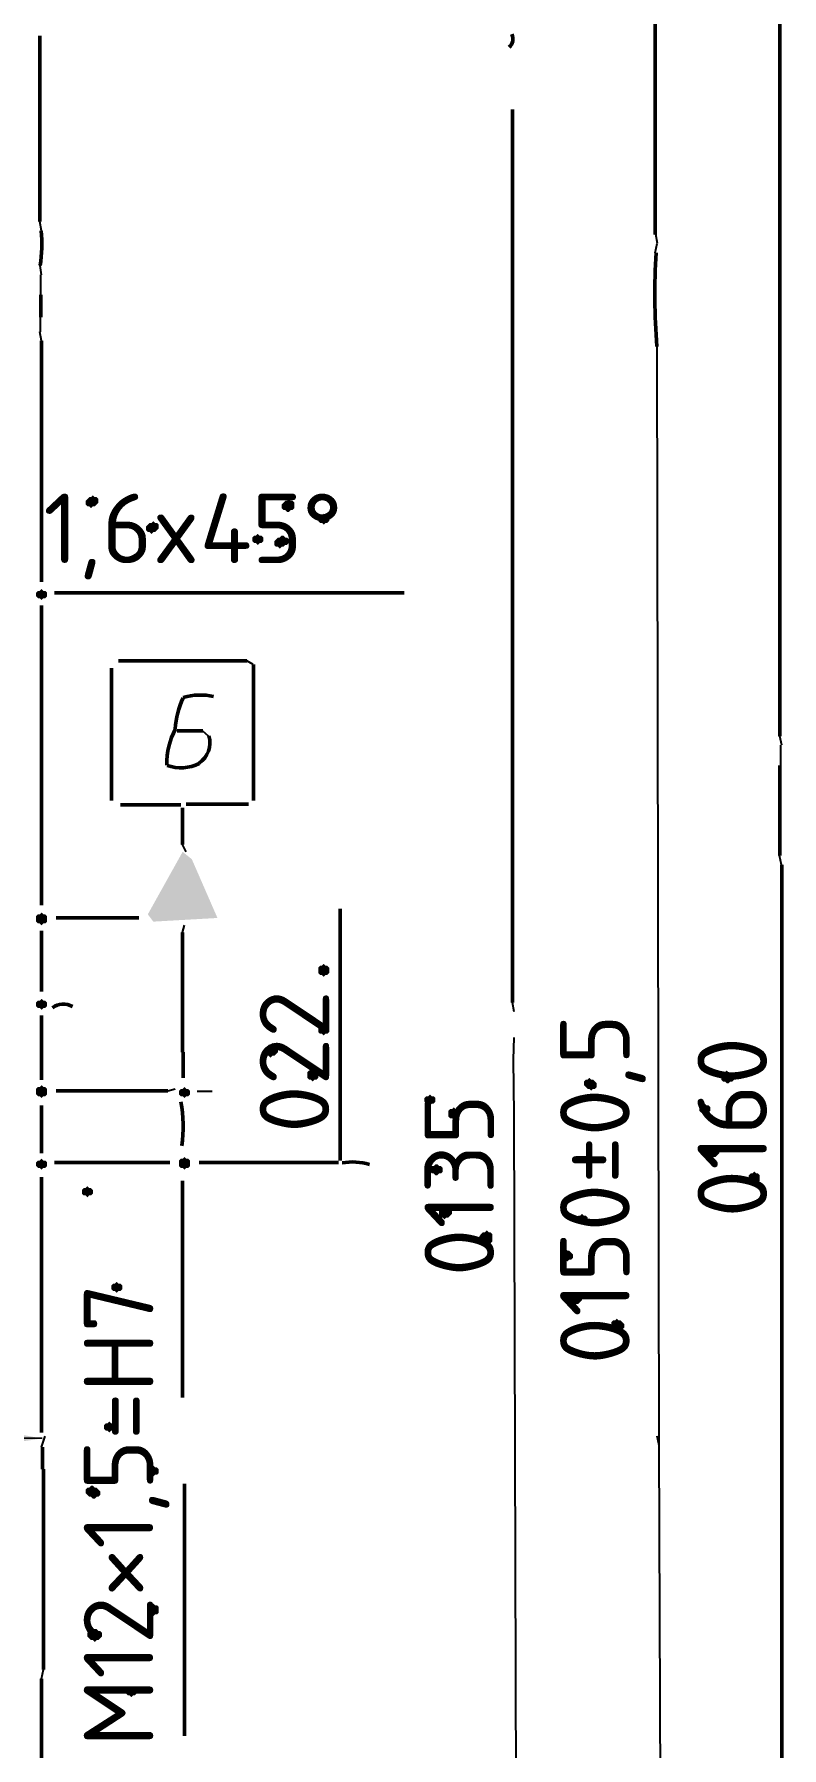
# Model space of a CAD drawing. Header units: millimetres. Extents: x -6 to 427, y -3 to 297.
# Drawn here: x 94.7 to 148.4, y 107.3 to 230.4 of the extents above; entities that cross this region are included whole.
import ezdxf

# ---------------------------------------------------------------- set-up
doc = ezdxf.new("R2010")
doc.units = ezdxf.units.MM
for name, color, linetype, lineweight in [('DIMS', 4, 'Continuous', 25), ('MAIN', 7, 'Continuous', 50), ('TEXT', 7, 'Continuous', 25), ('THIN', 3, 'Continuous', 25)]:
    doc.layers.add(name, color=color, linetype=linetype, lineweight=lineweight)
doc.styles.add('ESKD', font='isocpeur.ttf', dxfattribs={"oblique": 15})
doc.dimstyles.new('ESKD', dxfattribs={"dimtxt": 5, "dimasz": 3, "dimexe": 2, "dimexo": 0, "dimgap": 1, "dimtad": 1, "dimtxsty": 'ESKD', "dimcen": 2.5, "dimclrd": 256, "dimclre": 256, "dimclrt": 256, "dimadec": 0, "dimazin": 3, "dimtfac": 1, "dimtmove": 0, "dimatfit": 3, "dimlwd": 25, "dimlwe": 25})

msp = doc.modelspace()

# ---------------------------------------------------------------- hatches: boundary and pattern name
at = {"layer": 'DIMS'}
h = msp.add_hatch(color=256, dxfattribs=at)
h.dxf.hatch_style = 1
h.paths.add_polyline_path([(98.889, 197.274), (98.758, 197.141), (98.626, 197.141), (98.362, 196.877), (98.362, 196.613), (98.494, 196.481), (98.626, 196.481), (98.758, 196.349), (98.889, 196.481), (99.021, 196.481), (99.285, 196.745), (99.285, 197.009), (99.153, 197.141), (99.021, 197.141)])
h = msp.add_hatch(color=256, dxfattribs=at)
h.dxf.hatch_style = 1
h.paths.add_polyline_path([(112.988, 197.009), (112.856, 196.877), (112.725, 196.877), (112.461, 196.613), (112.461, 196.349), (112.593, 196.217), (112.725, 196.217), (112.856, 196.085), (112.988, 196.085), (113.12, 196.217), (113.252, 196.217), (113.384, 196.349), (113.384, 196.745), (113.252, 196.877), (113.12, 196.877)])
h = msp.add_hatch(color=256, dxfattribs=at)
h.dxf.hatch_style = 1
h.paths.add_polyline_path([(115.492, 195.953), (115.36, 195.821), (115.228, 195.821), (115.096, 195.688), (115.096, 195.424), (115.228, 195.292), (115.36, 195.292), (115.492, 195.16), (115.624, 195.292), (115.755, 195.292), (115.887, 195.424), (115.887, 195.688), (115.755, 195.821), (115.624, 195.821)])
h = msp.add_hatch(color=256, dxfattribs=at)
h.dxf.hatch_style = 1
h.paths.add_polyline_path([(103.238, 195.424), (103.106, 195.292), (102.974, 195.292), (102.711, 195.028), (102.711, 194.764), (102.842, 194.632), (102.974, 194.632), (103.106, 194.5), (103.238, 194.632), (103.369, 194.632), (103.633, 194.896), (103.633, 195.16), (103.501, 195.292), (103.369, 195.292)])
h = msp.add_hatch(color=256, dxfattribs=at)
h.dxf.hatch_style = 1
h.paths.add_polyline_path([(110.748, 194.5), (110.616, 194.368), (110.485, 194.368), (110.353, 194.235), (110.353, 193.971), (110.485, 193.839), (110.616, 193.839), (110.748, 193.707), (110.88, 193.839), (111.012, 193.839), (111.144, 193.971), (111.144, 194.235), (111.012, 194.368), (110.88, 194.368)])
h = msp.add_hatch(color=256, dxfattribs=at)
h.dxf.hatch_style = 1
h.paths.add_polyline_path([(112.461, 194.368), (112.329, 194.235), (112.198, 194.235), (111.934, 193.971), (111.934, 193.707), (112.066, 193.575), (112.198, 193.575), (112.329, 193.443), (112.461, 193.575), (112.593, 193.575), (112.725, 193.707), (112.856, 193.707), (112.988, 193.839), (112.988, 194.103), (112.856, 194.235), (112.725, 194.235), (112.593, 194.368)])
h = msp.add_hatch(color=256, dxfattribs=at)
h.dxf.hatch_style = 1
h.paths.add_polyline_path([(95.2, 190.537), (95.068, 190.405), (94.936, 190.405), (94.805, 190.273), (94.805, 190.009), (94.936, 189.877), (95.068, 189.877), (95.2, 189.744), (95.332, 189.877), (95.464, 189.877), (95.595, 190.009), (95.595, 190.273), (95.464, 190.405), (95.332, 190.405)])
h = msp.add_hatch(color=256, dxfattribs=at)
h.dxf.hatch_style = 1
h.paths.add_polyline_path([(105.346, 171.648), (102.842, 167.157), (103.238, 166.629), (107.849, 166.893), (106.005, 171.12)])
h = msp.add_hatch(color=256, dxfattribs=at)
h.dxf.hatch_style = 1
h.paths.add_polyline_path([(95.2, 167.29), (95.068, 167.157), (94.936, 167.157), (94.805, 167.025), (94.805, 166.629), (94.936, 166.497), (95.068, 166.497), (95.2, 166.365), (95.332, 166.497), (95.464, 166.497), (95.595, 166.629), (95.595, 167.025), (95.464, 167.157), (95.332, 167.157)])
h = msp.add_hatch(color=256, dxfattribs=at)
h.dxf.hatch_style = 1
h.paths.add_polyline_path([(115.492, 163.591), (115.36, 163.459), (115.228, 163.459), (115.096, 163.327), (115.096, 162.931), (115.228, 162.799), (115.36, 162.799), (115.492, 162.666), (115.624, 162.799), (115.755, 162.799), (115.887, 162.931), (115.887, 163.327), (115.755, 163.459), (115.624, 163.459)])
h = msp.add_hatch(color=256, dxfattribs=at)
h.dxf.hatch_style = 1
h.paths.add_polyline_path([(95.2, 161.081), (95.068, 160.949), (94.936, 160.949), (94.805, 160.817), (94.805, 160.553), (94.936, 160.421), (95.068, 160.421), (95.2, 160.289), (95.332, 160.421), (95.464, 160.421), (95.595, 160.553), (95.595, 160.817), (95.464, 160.949), (95.332, 160.949)])
h = msp.add_hatch(color=256, dxfattribs=at)
h.dxf.hatch_style = 1
h.paths.add_polyline_path([(115.492, 159.364), (115.36, 159.232), (115.228, 159.232), (115.096, 159.1), (115.096, 158.704), (115.228, 158.572), (115.36, 158.572), (115.492, 158.44), (115.624, 158.572), (115.755, 158.572), (115.887, 158.704), (115.887, 159.1), (115.755, 159.232), (115.624, 159.232)])
h = msp.add_hatch(color=256, dxfattribs=at)
h.dxf.hatch_style = 1
h.paths.add_polyline_path([(111.802, 157.911), (111.671, 157.779), (111.539, 157.779), (111.275, 157.515), (111.275, 157.119), (111.407, 156.987), (111.539, 156.987), (111.671, 156.855), (111.802, 156.987), (111.934, 156.987), (112.198, 157.251), (112.198, 157.647), (112.066, 157.779), (111.934, 157.779)])
h = msp.add_hatch(color=256, dxfattribs=at)
h.dxf.hatch_style = 1
h.paths.add_polyline_path([(114.701, 156.062), (114.569, 155.93), (114.438, 155.93), (114.306, 155.798), (114.306, 155.402), (114.438, 155.27), (114.569, 155.27), (114.701, 155.137), (114.833, 155.27), (114.965, 155.27), (115.096, 155.402), (115.096, 155.798), (114.965, 155.93), (114.833, 155.93)])
h = msp.add_hatch(color=256, dxfattribs=at)
h.dxf.hatch_style = 1
h.paths.add_polyline_path([(134.598, 155.402), (134.466, 155.27), (134.334, 155.27), (134.202, 155.137), (134.202, 154.873), (134.466, 154.609), (134.598, 154.609), (134.729, 154.477), (134.861, 154.609), (134.993, 154.609), (135.125, 154.741), (135.125, 155.005), (134.861, 155.27), (134.729, 155.27)])
h = msp.add_hatch(color=256, dxfattribs=at)
h.dxf.hatch_style = 1
h.paths.add_polyline_path([(144.48, 155.93), (144.348, 155.798), (144.216, 155.798), (144.085, 155.666), (144.085, 155.27), (144.216, 155.137), (144.348, 155.137), (144.48, 155.005), (144.612, 155.005), (144.744, 155.137), (144.875, 155.137), (145.007, 155.27), (145.007, 155.534), (144.744, 155.798), (144.612, 155.798)])
h = msp.add_hatch(color=256, dxfattribs=at)
h.dxf.hatch_style = 1
h.paths.add_polyline_path([(95.2, 154.873), (95.068, 154.741), (94.936, 154.741), (94.805, 154.609), (94.805, 154.213), (94.936, 154.081), (95.068, 154.081), (95.2, 153.949), (95.332, 154.081), (95.464, 154.081), (95.595, 154.213), (95.595, 154.609), (95.464, 154.741), (95.332, 154.741)])
h = msp.add_hatch(color=256, dxfattribs=at)
h.dxf.hatch_style = 1
h.paths.add_polyline_path([(105.478, 154.741), (105.346, 154.609), (105.214, 154.609), (105.082, 154.477), (105.082, 154.213), (105.214, 154.081), (105.346, 154.081), (105.478, 153.949), (105.609, 154.081), (105.741, 154.081), (105.873, 154.213), (105.873, 154.477), (105.741, 154.609), (105.609, 154.609)])
h = msp.add_hatch(color=256, dxfattribs=at)
h.dxf.hatch_style = 1
h.paths.add_polyline_path([(123.134, 154.213), (123.002, 154.081), (122.871, 154.081), (122.739, 153.949), (122.739, 153.684), (122.871, 153.552), (123.002, 153.552), (123.134, 153.42), (123.266, 153.552), (123.398, 153.552), (123.529, 153.684), (123.529, 153.949), (123.398, 154.081), (123.266, 154.081)])
h = msp.add_hatch(color=256, dxfattribs=at)
h.dxf.hatch_style = 1
h.paths.add_polyline_path([(124.847, 153.288), (124.715, 153.156), (124.584, 153.156), (124.452, 153.024), (124.452, 152.628), (124.584, 152.496), (124.715, 152.496), (124.847, 152.364), (124.979, 152.496), (125.111, 152.496), (125.242, 152.628), (125.242, 153.024), (125.111, 153.156), (124.979, 153.156)])
h = msp.add_hatch(color=256, dxfattribs=at)
h.dxf.hatch_style = 1
h.paths.add_polyline_path([(142.899, 153.552), (142.767, 153.42), (142.635, 153.42), (142.504, 153.288), (142.504, 153.024), (142.635, 152.892), (142.767, 152.892), (142.899, 152.76), (143.031, 152.892), (143.162, 152.892), (143.294, 153.024), (143.294, 153.288), (143.162, 153.42), (143.031, 153.42)])
h = msp.add_hatch(color=256, dxfattribs=at)
h.dxf.hatch_style = 1
h.paths.add_polyline_path([(143.426, 150.514), (143.294, 150.382), (143.162, 150.382), (143.031, 150.25), (143.031, 149.854), (143.162, 149.722), (143.294, 149.722), (143.426, 149.59), (143.558, 149.722), (143.689, 149.722), (143.953, 149.986), (143.953, 150.25), (143.821, 150.382), (143.689, 150.382), (143.558, 150.514)])
h = msp.add_hatch(color=256, dxfattribs=at)
h.dxf.hatch_style = 1
h.paths.add_polyline_path([(95.2, 149.59), (95.068, 149.458), (94.936, 149.458), (94.805, 149.326), (94.805, 149.061), (94.936, 148.929), (95.068, 148.929), (95.2, 148.797), (95.332, 148.929), (95.464, 148.929), (95.595, 149.061), (95.595, 149.326), (95.464, 149.458), (95.332, 149.458)])
h = msp.add_hatch(color=256, dxfattribs=at)
h.dxf.hatch_style = 1
h.paths.add_polyline_path([(105.478, 149.722), (105.346, 149.59), (105.214, 149.59), (105.082, 149.458), (105.082, 149.061), (105.214, 148.929), (105.346, 148.929), (105.478, 148.797), (105.609, 148.929), (105.741, 148.929), (105.873, 149.061), (105.873, 149.458), (105.741, 149.59), (105.609, 149.59)])
h = msp.add_hatch(color=256, dxfattribs=at)
h.dxf.hatch_style = 1
h.paths.add_polyline_path([(123.529, 149.193), (123.398, 149.061), (123.266, 149.061), (123.134, 148.929), (123.134, 148.665), (123.266, 148.533), (123.398, 148.533), (123.529, 148.401), (123.661, 148.401), (123.793, 148.533), (123.925, 148.533), (124.056, 148.665), (124.056, 148.929), (123.925, 149.061), (123.793, 149.061), (123.661, 149.193)])
h = msp.add_hatch(color=256, dxfattribs=at)
h.dxf.hatch_style = 1
h.paths.add_polyline_path([(146.456, 148.665), (146.325, 148.533), (146.193, 148.533), (146.061, 148.401), (146.061, 148.005), (146.193, 147.873), (146.325, 147.873), (146.456, 147.74), (146.588, 147.873), (146.72, 147.873), (146.852, 148.005), (146.852, 148.401), (146.72, 148.533), (146.588, 148.533)])
h = msp.add_hatch(color=256, dxfattribs=at)
h.dxf.hatch_style = 1
h.paths.add_polyline_path([(98.494, 147.608), (98.362, 147.476), (98.231, 147.476), (98.099, 147.344), (98.099, 147.08), (98.231, 146.948), (98.362, 146.948), (98.494, 146.816), (98.626, 146.948), (98.758, 146.948), (98.889, 147.08), (98.889, 147.344), (98.758, 147.476), (98.626, 147.476)])
h = msp.add_hatch(color=256, dxfattribs=at)
h.dxf.hatch_style = 1
h.paths.add_polyline_path([(124.188, 146.155), (124.056, 146.023), (123.925, 146.023), (123.793, 145.891), (123.793, 145.495), (123.925, 145.363), (124.056, 145.363), (124.188, 145.231), (124.32, 145.363), (124.452, 145.363), (124.715, 145.627), (124.715, 145.891), (124.584, 146.023), (124.452, 146.023), (124.32, 146.155)])
h = msp.add_hatch(color=256, dxfattribs=at)
h.dxf.hatch_style = 1
h.paths.add_polyline_path([(134.071, 145.627), (133.939, 145.495), (133.807, 145.495), (133.675, 145.363), (133.675, 145.099), (133.807, 144.967), (133.939, 144.967), (134.071, 144.835), (134.202, 144.967), (134.334, 144.967), (134.466, 145.099), (134.466, 145.363), (134.334, 145.495), (134.202, 145.495)])
h = msp.add_hatch(color=256, dxfattribs=at)
h.dxf.hatch_style = 1
h.paths.add_polyline_path([(127.219, 144.438), (127.087, 144.306), (126.955, 144.306), (126.692, 144.042), (126.692, 143.646), (126.824, 143.514), (126.955, 143.514), (127.087, 143.382), (127.219, 143.382), (127.351, 143.514), (127.482, 143.514), (127.614, 143.646), (127.614, 144.174), (127.482, 144.306), (127.351, 144.306)])
h = msp.add_hatch(color=256, dxfattribs=at)
h.dxf.hatch_style = 1
h.paths.add_polyline_path([(132.885, 143.117), (132.753, 142.985), (132.621, 142.985), (132.489, 142.853), (132.489, 142.589), (132.753, 142.325), (132.885, 142.325), (133.016, 142.193), (133.148, 142.325), (133.28, 142.325), (133.412, 142.457), (133.412, 142.721), (133.148, 142.985), (133.016, 142.985)])
h = msp.add_hatch(color=256, dxfattribs=at)
h.dxf.hatch_style = 1
h.paths.add_polyline_path([(100.602, 140.74), (100.471, 140.608), (100.339, 140.608), (100.207, 140.476), (100.207, 140.211), (100.339, 140.079), (100.471, 140.079), (100.602, 139.947), (100.734, 140.079), (100.866, 140.079), (100.998, 140.211), (100.998, 140.476), (100.866, 140.608), (100.734, 140.608)])
h = msp.add_hatch(color=256, dxfattribs=at)
h.dxf.hatch_style = 1
h.paths.add_polyline_path([(133.544, 139.947), (133.412, 139.815), (133.28, 139.815), (133.148, 139.683), (133.148, 139.287), (133.28, 139.155), (133.412, 139.155), (133.544, 139.023), (133.675, 139.155), (133.807, 139.155), (134.071, 139.419), (134.071, 139.683), (133.939, 139.815), (133.807, 139.815), (133.675, 139.947)])
h = msp.add_hatch(color=256, dxfattribs=at)
h.dxf.hatch_style = 1
h.paths.add_polyline_path([(136.574, 138.098), (136.442, 137.966), (136.311, 137.966), (136.179, 137.834), (136.179, 137.438), (136.311, 137.306), (136.442, 137.306), (136.574, 137.173), (136.706, 137.173), (136.838, 137.306), (136.969, 137.306), (137.101, 137.438), (137.101, 137.702), (136.838, 137.966), (136.706, 137.966)])
h = msp.add_hatch(color=256, dxfattribs=at)
h.dxf.hatch_style = 1
h.paths.add_polyline_path([(100.075, 130.701), (99.944, 130.569), (99.812, 130.569), (99.68, 130.437), (99.68, 130.173), (99.812, 130.041), (99.944, 130.041), (100.075, 129.909), (100.207, 130.041), (100.339, 130.041), (100.471, 130.173), (100.471, 130.437), (100.339, 130.569), (100.207, 130.569)])
h = msp.add_hatch(color=256, dxfattribs=at)
h.dxf.hatch_style = 1
h.paths.add_polyline_path([(103.238, 127.531), (103.106, 127.399), (102.974, 127.399), (102.842, 127.267), (102.842, 127.003), (102.974, 126.871), (103.106, 126.871), (103.238, 126.738), (103.369, 126.871), (103.501, 126.871), (103.633, 127.003), (103.633, 127.267), (103.501, 127.399), (103.369, 127.399)])
h = msp.add_hatch(color=256, dxfattribs=at)
h.dxf.hatch_style = 1
h.paths.add_polyline_path([(98.758, 126.078), (98.626, 125.946), (98.494, 125.946), (98.362, 125.814), (98.362, 125.55), (98.626, 125.286), (98.758, 125.286), (98.889, 125.153), (99.021, 125.153), (99.153, 125.286), (99.285, 125.286), (99.416, 125.418), (99.416, 125.682), (99.153, 125.946), (99.021, 125.946), (98.889, 126.078)])
h = msp.add_hatch(color=256, dxfattribs=at)
h.dxf.hatch_style = 1
h.paths.add_polyline_path([(103.238, 117.624), (103.106, 117.492), (102.974, 117.492), (102.842, 117.36), (102.842, 116.964), (102.974, 116.832), (103.106, 116.832), (103.238, 116.7), (103.369, 116.832), (103.501, 116.832), (103.633, 116.964), (103.633, 117.36), (103.501, 117.492), (103.369, 117.492)])
h = msp.add_hatch(color=256, dxfattribs=at)
h.dxf.hatch_style = 1
h.paths.add_polyline_path([(98.889, 115.775), (98.758, 115.643), (98.626, 115.643), (98.494, 115.511), (98.494, 115.247), (98.758, 114.983), (98.889, 114.983), (99.021, 114.851), (99.153, 114.983), (99.285, 114.983), (99.548, 115.247), (99.548, 115.511), (99.416, 115.643), (99.285, 115.643), (99.153, 115.775)])
h = msp.add_hatch(color=256, dxfattribs=at)
h.dxf.hatch_style = 1
h.paths.add_polyline_path([(101.656, 111.68), (101.525, 111.548), (101.393, 111.548), (101.261, 111.416), (101.261, 111.152), (101.393, 111.02), (101.525, 111.02), (101.656, 110.888), (101.788, 111.02), (101.92, 111.02), (102.052, 111.152), (102.052, 111.416), (101.92, 111.548), (101.788, 111.548)])

# ---------------------------------------------------------------- linework, layer by layer
at = {"layer": 'MAIN'}
for p, q in [((148.301, 179.97), (148.301, 237.957)), ((139.341, 216.03), (139.341, 237.164)), ((95.068, 216.955), (95.068, 230.296)), ((129.064, 160.817), (129.064, 225.012)), ((95.147, 210.084), (95.147, 211.673)), ((95.2, 191.065), (95.2, 208.369)), ((96.122, 190.273), (121.289, 190.273)), ((95.2, 167.818), (95.2, 189.348)), ((100.22, 175.347), (100.22, 184.857)), ((100.734, 185.386), (109.958, 185.386)), ((110.432, 175.347), (110.432, 185.121)), ((106.796, 180.34), (104.95, 180.34)), ((148.301, 171.384), (148.301, 177.857)), ((100.865, 175.017), (105.215, 175.017)), ((105.609, 175.083), (110.089, 175.083)), ((105.346, 172.177), (105.346, 174.819)), ((148.433, 91.075), (148.433, 170.724)), ((116.678, 149.458), (116.678, 167.554)), ((96.254, 166.893), (102.184, 166.893)), ((95.2, 161.61), (95.2, 165.969)), ((105.346, 157.251), (105.346, 165.837)), ((95.2, 155.27), (95.2, 159.893)), ((105.372, 155.401), (105.372, 157.251)), ((96.254, 154.477), (104.292, 154.477)), ((95.2, 149.986), (95.2, 153.42)), ((96.122, 149.326), (104.424, 149.326)), ((106.532, 149.326), (116.546, 149.326)), ((95.2, 129.909), (95.2, 148.269)), ((105.346, 132.418), (105.346, 148.005)), ((95.266, 127.264), (95.266, 128.855)), ((95.332, 112.869), (95.332, 127.267)), ((105.478, 108.114), (105.478, 126.21)), ((95.2, 106.133), (95.2, 112.209))]:
    msp.add_line(p, q, dxfattribs=at)
for centre, radius, start, end in [((128.331, 230.071), 0.769, 309.57754, 25.9583), ((85.785, 215.278), 9.436, 350.88372, 6.15776), ((184.746, 211.621), 45.442, 176.10906, 184.60716), ((111.354, 180.004), 6.558, 155.50659, 175.67753), ((106.614, 178.692), 4.226, 76.925, 106.80593), ((109.605, 177.954), 5.405, 151.99978, 180.75486), ((105.51, 179.501), 1.793, 304.51806, 15.37359), ((105.214, 180.676), 2.987, 250.7645, 296.34801), ((96.763, 159.406), 1.295, 59.45107, 127.26578), ((95.746, 151.889), 9.636, 351.85411, 10.74016), ((117.583, 145.002), 4.351, 73.98329, 100.13809)]:
    msp.add_arc(centre, radius, start, end, dxfattribs=at)
at = {"layer": 'THIN'}
for p, q in [((95.2, 216.294), (95.068, 216.955)), ((139.498, 215.375), (139.367, 216.035)), ((139.341, 214.709), (139.473, 215.37)), ((95.2, 213.124), (95.095, 213.785)), ((95.147, 211.669), (95.147, 213.126)), ((95.134, 209.025), (95.134, 210.09)), ((95.2, 208.369), (95.068, 209.029)), ((110.406, 185.121), (109.958, 185.386)), ((107.217, 179.97), (106.795, 180.313)), ((148.433, 179.31), (148.301, 179.97)), ((148.367, 177.854), (148.367, 179.313)), ((105.609, 171.648), (105.346, 172.177)), ((148.408, 170.719), (148.276, 171.379)), ((105.346, 165.837), (105.478, 166.365)), ((129.195, 160.157), (129.064, 160.817)), ((104.292, 154.477), (104.819, 154.609)), ((107.458, 154.411), (106.396, 154.411)), ((95.2, 128.852), (95.464, 129.644)), ((139.605, 128.984), (139.473, 129.644)), ((95.2, 112.209), (95.332, 112.869))]:
    msp.add_line(p, q, dxfattribs=at)

# ---------------------------------------------------------------- texts
at = {"layer": 'TEXT', "style": 'ESKD'}
msp.add_text('1,6x45%%d', height=5, dxfattribs=at).set_placement((95.332, 192.396))
for s, p in [('022', (115.884, 151.439)), ('0150%%p0,5', (137.493, 134.796)), ('0160', (147.375, 145.363)), ('0135', (127.742, 141.136)), ('M12×1,5=H7', (103.234, 107.322))]:
    msp.add_text(s, height=5, rotation=90, dxfattribs=at).set_placement(p)

# ---------------------------------------------------------------- leaders
at = {"layer": 'DIMS'}
for points in [[(139.826, 83.213), (139.605, 128.984), (139.473, 207.973)], [(129.376, 90.881), (129.195, 152.76), (129.129, 156.724), (129.195, 158.308)], [(95.234, 129.482), (84.659, 129.644)]]:
    msp.add_leader(points, dimstyle='ESKD', dxfattribs=at)

doc.saveas('drawing.dxf')
